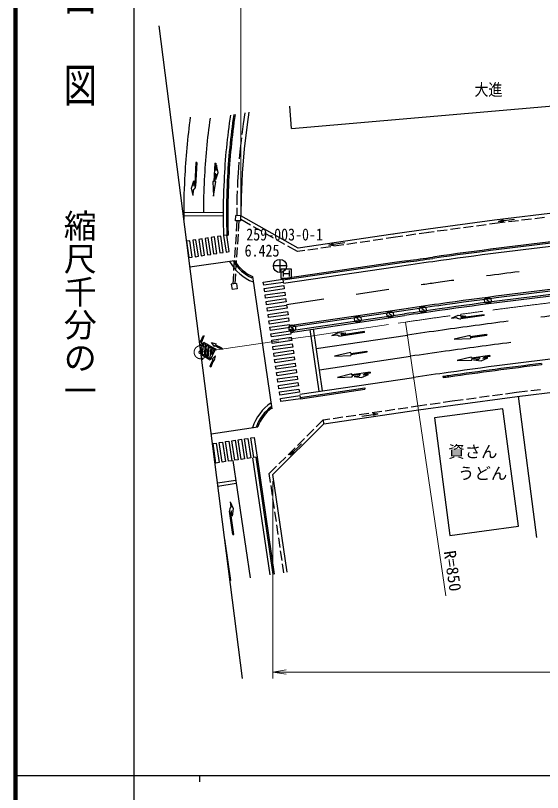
# Model space of a CAD drawing. Units: millimetres, scale not verified. Extents: x 40000 to 680000, y 20000 to 380000.
# Drawn here: x 40000 to 120133, y 202409 to 320463 of the extents above; entities that cross this region are included whole.
import ezdxf
from ezdxf.enums import TextEntityAlignment as Align

# ---------------------------------------------------------------- set-up
doc = ezdxf.new("R2010")
doc.units = ezdxf.units.MM
doc.header["$LTSCALE"] = 1000
doc.header["$PDMODE"] = 32
doc.header["$PDSIZE"] = 500
doc.linetypes.add('CHAIN', pattern=[18.5, 12, -1.5, 3.5, -1.5])
for name, color, linetype, lineweight in [('M-BGD', 7, 'Continuous', 25), ('M-BMK', 2, 'CHAIN', 13), ('M-BMK-OTRS', 5, 'Continuous', 25), ('M-BMK-SRVR', 3, 'Continuous', 25), ('M-STR-HTXT', 7, 'Continuous', 13), ('M-STR-STRC', 7, 'Continuous', 25), ('M-STR-STRD', 7, 'Continuous', 25), ('M-TTL', 2, 'Continuous', 140), ('M-TTL-BAND', 7, 'Continuous', 25)]:
    doc.layers.add(name, color=color, linetype=linetype, lineweight=lineweight)
doc.layers.add('M-OTRS', color=6, linetype='Continuous')
doc.styles.add('@ＭＳ ゴシック', font='')
doc.styles.add('ＭＳ ゴシック', font='')
doc.styles.get('@ＭＳ ゴシック').set_extended_font_data('@MS Gothic')
doc.styles.get('ＭＳ ゴシック').set_extended_font_data('MS Gothic')

# ---------------------------------------------------------------- blocks, each defined once
blk = doc.blocks.new('open_arrow')
at = {"color": 0, "linetype": 'Continuous', "lineweight": -2}
blk.add_lwpolyline([(7.5, 1.25), (0, 0), (7.5, -1.25)], dxfattribs=at)

msp = doc.modelspace()

# ---------------------------------------------------------------- linework, layer by layer
at = {"layer": 'M-BGD'}
for p, q in [((81987, 303293), (142286, 308513)), ((81987, 303293), (81692, 306668)), ((74850, 305663), (74601, 303983)), ((75501, 305759), (75225, 303900)), ((74601, 303983), (74410, 302372)), ((75225, 303900), (74787, 300200)), ((74351, 301875), (74160, 300264)), ((74160, 300264), (74025, 298667)), ((74787, 300200), (74476, 296528)), ((73983, 298169), (73848, 296573)), ((73848, 296573), (73770, 295237)), ((74476, 296528), (74399, 295207)), ((73770, 295237), (73734, 294314)), ((74399, 295207), (74308, 292876)), ((73678, 292891), (73666, 291722)), ((73714, 293815), (73678, 292891)), ((74308, 292876), (74278, 290046)), ((73661, 291222), (73648, 290053)), ((122909, 290601), (112825, 289367)), ((73470, 289255), (73478, 290054)), ((74270, 289246), (73470, 289255)), ((74278, 290046), (73478, 290054)), ((73617, 287700), (73720, 289252)), ((73919, 287720), (74020, 289249)), ((74270, 289246), (74278, 290046)), ((75748, 288618), (74272, 289452)), ((82983, 285127), (74278, 290046)), ((112825, 289367), (102756, 288014)), ((115904, 289496), (113469, 289186)), ((113469, 289186), (114189, 289467)), ((116467, 289289), (114978, 289106)), ((118452, 289532), (116964, 289349)), ((120438, 289775), (118949, 289593)), ((72086, 289194), (72090, 288961)), ((72286, 289196), (72290, 288964)), ((77489, 287635), (76183, 288372)), ((107612, 288141), (106126, 287942)), ((109594, 288408), (108108, 288208)), ((111577, 288674), (110090, 288474)), ((112894, 288851), (112072, 288741)), ((114482, 289046), (112888, 288850)), ((114236, 289095), (113469, 289186)), ((72139, 287095), (72338, 287102)), ((73485, 285704), (73584, 287201)), ((73787, 285725), (73886, 287222)), ((79230, 286651), (77924, 287389)), ((97360, 287238), (82983, 285127)), ((102756, 288014), (97360, 287238)), ((97360, 287238), (97370, 287173)), ((98895, 286933), (97434, 286723)), ((100875, 287218), (99390, 287004)), ((102830, 287499), (101370, 287289)), ((103648, 287609), (102826, 287498)), ((105630, 287875), (104143, 287675)), ((80971, 285667), (79666, 286405)), ((90087, 285926), (87661, 285548)), ((87661, 285548), (88373, 285848)), ((91891, 285909), (90406, 285692)), ((93869, 286200), (92385, 285982)), ((95848, 286490), (94364, 286272)), ((97436, 286723), (96343, 286563)), ((73353, 283708), (73452, 285205)), ((73655, 283729), (73754, 285226)), ((82882, 284587), (81407, 285421)), ((83975, 284747), (82882, 284587)), ((85954, 285038), (84470, 284820)), ((87933, 285328), (86449, 285111)), ((88431, 285478), (87661, 285548)), ((89912, 285619), (88428, 285401)), ((73311, 283200), (73141, 283095)), ((73222, 281713), (73320, 283210)), ((73524, 281734), (73622, 283230)), ((97985, 282984), (80639, 280437)), ((98014, 282786), (80668, 280239)), ((73086, 279662), (73189, 281214)), ((73390, 279706), (73491, 281235)), ((80410, 281997), (81910, 281998)), ((80411, 280497), (80410, 281997)), ((80710, 281698), (80711, 280798)), ((80711, 281248), (81611, 281248)), ((81610, 281698), (81611, 280798)), ((81910, 281998), (81911, 280498)), ((76038, 280791), (75955, 280609)), ((81911, 280498), (80411, 280497)), ((80639, 280437), (80668, 280239)), ((73597, 279737), (72806, 279621)), ((72806, 279621), (72922, 278829)), ((73714, 278945), (72922, 278829)), ((73597, 279737), (73714, 278945)), ((111692, 277487), (111660, 277370)), ((111817, 277535), (111692, 277487)), ((111897, 277526), (111817, 277535)), ((111975, 277498), (111897, 277526)), ((112010, 277454), (111975, 277498)), ((81213, 276529), (81213, 276529)), ((111591, 276894), (111557, 276958)), ((111704, 276822), (111591, 276894)), ((111660, 277370), (111689, 277266)), ((111689, 277266), (111952, 277078)), ((111843, 276808), (111704, 276822)), ((111949, 276858), (111843, 276808)), ((111981, 276975), (111949, 276858)), ((111952, 277078), (111981, 276975)), ((96845, 275388), (96813, 275271)), ((96813, 275271), (96843, 275167)), ((96843, 275167), (97105, 274980)), ((96971, 275436), (96845, 275388)), ((97050, 275428), (96971, 275436)), ((97128, 275399), (97050, 275428)), ((97163, 275356), (97128, 275399)), ((101720, 275542), (101686, 275606)), ((101833, 275470), (101720, 275542)), ((101821, 276135), (101788, 276017)), ((101788, 276017), (101818, 275914)), ((101818, 275914), (102080, 275726)), ((101946, 276182), (101821, 276135)), ((101972, 275456), (101833, 275470)), ((102026, 276174), (101946, 276182)), ((102078, 275505), (101972, 275456)), ((102103, 276146), (102026, 276174)), ((102110, 275623), (102078, 275505)), ((102080, 275726), (102110, 275623)), ((102139, 276102), (102103, 276146)), ((91835, 274080), (91801, 274143)), ((91948, 274008), (91835, 274080)), ((91936, 274672), (91903, 274555)), ((91903, 274555), (91933, 274451)), ((91933, 274451), (92195, 274264)), ((92061, 274720), (91936, 274672)), ((92087, 273993), (91948, 274008)), ((92141, 274712), (92061, 274720)), ((92193, 274043), (92087, 273993)), ((92218, 274684), (92141, 274712)), ((92225, 274160), (92193, 274043)), ((92195, 274264), (92225, 274160)), ((92254, 274640), (92218, 274684)), ((96744, 274795), (96710, 274859)), ((96857, 274724), (96744, 274795)), ((96997, 274709), (96857, 274724)), ((97102, 274759), (96997, 274709)), ((97134, 274876), (97102, 274759)), ((97105, 274980), (97134, 274876)), ((81863, 272718), (81829, 272782)), ((81976, 272646), (81863, 272718)), ((81963, 273311), (81931, 273194)), ((81931, 273194), (81961, 273090)), ((81961, 273090), (82223, 272902)), ((82089, 273358), (81963, 273311)), ((82169, 273350), (82089, 273358)), ((82246, 273322), (82169, 273350)), ((82253, 272799), (82221, 272682)), ((82223, 272902), (82253, 272799)), ((82282, 273278), (82246, 273322)), ((82115, 272632), (81976, 272646)), ((82221, 272682), (82115, 272632)), ((119960, 267587), (119984, 267389)), ((104984, 265605), (105013, 265407)), ((83283, 262431), (93110, 263873)), ((83312, 262233), (93139, 263675)), ((93110, 263873), (93139, 263675)), ((116183, 263211), (117845, 263415)), ((116263, 262586), (126031, 263783)), ((118341, 263475), (119830, 263658)), ((83283, 262431), (83312, 262233)), ((106424, 261899), (108082, 262122)), ((106511, 261275), (116263, 262586)), ((108578, 262189), (110065, 262389)), ((110560, 262455), (112047, 262655)), ((112542, 262722), (114029, 262921)), ((114524, 262988), (116183, 263211)), ((116456, 262614), (119218, 241152)), ((78973, 260829), (78854, 260989)), ((98197, 260708), (99681, 260926)), ((100175, 260999), (101191, 261148)), ((101191, 261148), (102570, 261346)), ((101282, 260525), (106511, 261275)), ((103065, 261417), (104550, 261630)), ((105045, 261701), (106424, 261899)), ((86905, 258414), (101282, 260525)), ((90281, 259546), (91765, 259764)), ((92260, 259837), (93744, 260055)), ((92688, 259605), (95117, 259958)), ((94239, 260127), (95723, 260345)), ((94348, 260036), (95117, 259958)), ((95117, 259958), (94402, 259665)), ((96218, 260418), (97702, 260636)), ((114123, 260681), (103715, 259311)), ((116470, 242849), (114123, 260681)), ((85706, 257956), (86792, 259034)), ((86792, 259034), (87808, 259183)), ((86905, 258414), (86814, 259037)), ((88303, 259256), (89787, 259474)), ((103715, 259311), (106062, 241479)), ((76824, 257939), (76636, 258007)), ((79142, 250705), (86905, 258414)), ((84287, 256547), (85352, 257604)), ((82868, 255138), (83932, 256195)), ((83500, 255382), (81734, 253677)), ((81449, 253729), (82513, 254786)), ((81734, 253677), (82144, 254332)), ((82404, 254063), (81734, 253677)), ((76530, 253353), (76728, 253382)), ((76530, 253353), (79145, 235544)), ((76728, 253382), (79343, 235573)), ((80030, 252319), (81094, 253376)), ((78589, 250889), (79675, 251967)), ((78790, 249522), (78589, 250889)), ((81322, 235863), (79142, 250705)), ((79081, 247543), (78863, 249027)), ((79371, 245565), (79153, 247049)), ((79662, 243586), (79444, 245070)), ((79953, 241607), (79735, 243091)), ((106062, 241479), (116470, 242849)), ((80243, 239628), (80025, 241112)), ((80534, 237650), (80316, 239134)), ((80807, 235788), (80607, 237155))]:
    msp.add_line(p, q, dxfattribs=at)
for centre in [(111818, 277152), (101947, 275800), (96972, 275054), (92062, 274338), (82090, 272976)]:
    msp.add_circle(centre, 500, dxfattribs=at)
for centre, radius, start, end in [((171965, 290657), 99872, 171.49979, 177.30648), ((171965, 290657), 99672, 171.46495, 177.30648), ((165577, 290488), 93500, 177.03767, 180.79334), ((165577, 290488), 93300, 177.03767, 180.79334), ((165577, 290496), 93500, 180.94122, 182.08486), ((165577, 290496), 93300, 180.94122, 182.08485), ((222849, -566398), 858500, 96.64519, 97.99331), ((222858, -566598), 858500, 96.64519, 97.99331), ((50770, 645169), 365230, 277.67799, 278.29596), ((50779, 644969), 365230, 277.67799, 278.29596), ((78668, 286515), 6500, 211.74755, 245.32568), ((78668, 286515), 6300, 211.74755, 245.32568), ((222827, -567098), 859200, 98.24927, 98.35469), ((222827, -567098), 859000, 98.24936, 98.35469), ((82261, 272893), 250, 100.43706, 276.27023), ((222832, -567097), 841000, 97.02613, 97.99331), ((222832, -567097), 840800, 97.02613, 97.99331), ((222827, -567098), 841000, 97.99292, 98.0549), ((222827, -567098), 840800, 97.99292, 98.05483), ((82743, 255782), 6500, 126.75449, 159.97437), ((82743, 255782), 6300, 126.79054, 159.91555)]:
    msp.add_arc(centre, radius, start, end, dxfattribs=at)
at = {"layer": 'M-BMK'}
for p, q in [((84844, 271756), (99321, 273881)), ((68160, 269306), (84844, 271756))]:
    msp.add_line(p, q, dxfattribs=at)
msp.add_circle((68160, 269306), 1000, dxfattribs=at)
for start, end in [(96.64286, 97.99098), (97.99098, 98.35276)]:
    msp.add_arc((222798, -567102), 850000, start, end, dxfattribs=at)
at = {"layer": 'M-BMK-OTRS'}
for p, q in [((68160, 269306), (61825, 318904)), ((74495, 219715), (68160, 269306))]:
    msp.add_line(p, q, dxfattribs=at)
at = {"layer": 'M-BMK-SRVR'}
for p, q in [((80211, 283409), (80211, 281409)), ((81211, 282409), (79211, 282409))]:
    msp.add_line(p, q, dxfattribs=at)
msp.add_circle((80211, 282409), 1000, dxfattribs=at)
at = {"layer": 'M-OTRS'}
msp.add_point((68160, 269306), dxfattribs=at)
at = {"layer": 'M-STR-HTXT'}
for p, q in [((74278, 291046), (74278, 340789)), ((99321, 273881), (105428, 232287)), ((79142, 249705), (79142, 219705)), ((79142, 220705), (298561, 220705))]:
    msp.add_line(p, q, dxfattribs=at)
at = {"layer": 'M-STR-STRC'}
for p, q in [((67423, 298122), (67260, 294890)), ((67573, 298114), (67391, 294519)), ((67573, 298114), (67423, 298122)), ((70286, 298036), (70145, 295239)), ((70286, 298036), (70436, 298028)), ((70436, 298028), (70399, 297294)), ((70570, 297721), (70530, 296922)), ((70815, 296607), (70570, 297721)), ((70359, 296513), (70295, 295232)), ((70399, 297294), (70398, 297279)), ((70460, 295524), (70815, 296607)), ((70460, 295524), (70500, 296323)), ((66777, 294249), (67132, 295333)), ((67132, 295333), (67091, 294534)), ((69995, 295247), (70109, 293038)), ((70145, 295239), (69995, 295247)), ((70109, 293038), (70444, 295224)), ((70295, 295232), (70444, 295224)), ((67021, 293135), (66777, 294249)), ((67021, 293135), (67061, 293934)), ((71576, 290522), (65576, 290492)), ((71578, 290022), (65578, 289992)), ((71586, 289187), (71590, 288952)), ((73311, 283202), (66513, 282204)), ((98086, 282291), (80741, 279745)), ((76039, 280791), (78992, 260678)), ((96756, 278811), (91809, 278085)), ((86861, 277358), (81213, 276529)), ((99031, 275860), (81685, 273313)), ((81830, 272324), (99176, 274871)), ((106286, 274480), (107336, 274926)), ((106286, 274480), (107079, 274588)), ((107336, 274926), (108466, 274777)), ((108466, 274777), (107674, 274669)), ((111281, 274859), (107714, 274372)), ((111261, 275008), (108055, 274570)), ((111281, 274859), (111261, 275008)), ((86179, 263361), (84799, 272760)), ((86673, 263434), (85293, 272833)), ((68571, 271854), (68710, 271799)), ((85729, 269865), (99611, 271903)), ((88077, 271855), (89121, 272311)), ((88077, 271855), (88868, 271971)), ((89121, 272311), (90253, 272174)), ((90253, 272174), (89462, 272058)), ((93067, 272284), (89505, 271761)), ((93045, 272432), (89844, 271962)), ((93067, 272284), (93045, 272432)), ((109129, 271856), (106683, 271295)), ((109150, 271707), (109129, 271856)), ((109150, 271707), (111627, 272045)), ((109170, 271558), (111647, 271897)), ((109170, 271558), (109190, 271410)), ((111627, 272045), (111647, 271897)), ((67979, 270882), (67967, 270819)), ((67979, 270882), (68104, 270811)), ((68028, 270339), (68371, 270659)), ((68234, 270737), (68365, 270663)), ((68365, 270663), (68371, 270659)), ((68737, 268821), (68895, 270498)), ((68878, 268726), (69035, 270382)), ((70264, 270195), (69798, 270757)), ((69798, 270757), (70516, 270569)), ((70432, 270444), (70516, 270569)), ((106683, 271295), (109190, 271410)), ((68306, 269047), (68383, 269865)), ((68449, 268961), (68575, 270299)), ((69165, 268566), (69322, 270232)), ((69305, 268460), (69463, 270127)), ((69608, 268480), (69750, 269977)), ((69802, 268933), (69892, 269892)), ((70264, 270195), (70348, 270320)), ((71427, 269746), (71491, 269881)), ((90943, 269272), (88502, 268686)), ((90965, 269124), (90943, 269272)), ((90965, 269124), (93438, 269487)), ((90986, 268975), (93460, 269338)), ((93438, 269487), (93460, 269338)), ((68271, 268438), (68488, 268177)), ((68488, 268177), (68298, 268227)), ((70421, 268753), (69886, 268252)), ((69892, 268249), (69886, 268252)), ((70022, 268174), (69892, 268249)), ((70277, 268029), (70153, 268100)), ((70277, 268029), (70421, 268753)), ((70283, 268026), (70277, 268029)), ((86201, 266649), (100083, 268687)), ((88502, 268686), (91008, 268827)), ((90986, 268975), (91008, 268827)), ((109310, 268558), (107161, 268038)), ((107161, 268038), (109371, 268113)), ((109331, 268410), (109310, 268558)), ((112105, 268789), (109331, 268410)), ((110622, 268435), (109351, 268261)), ((109351, 268261), (109371, 268113)), ((109669, 268153), (110461, 268261)), ((109669, 268153), (110799, 268005)), ((110799, 268005), (111848, 268451)), ((111848, 268451), (111056, 268343)), ((111397, 268541), (111382, 268538)), ((112125, 268640), (111397, 268541)), ((112105, 268789), (112125, 268640)), ((69686, 267057), (69546, 267112)), ((91118, 266014), (88974, 265472)), ((91140, 265866), (91118, 266014)), ((93910, 266273), (91140, 265866)), ((92431, 265904), (91162, 265717)), ((91162, 265717), (91183, 265569)), ((91480, 265613), (92272, 265729)), ((92612, 265476), (93657, 265932)), ((93657, 265932), (92865, 265816)), ((93204, 266017), (93189, 266015)), ((93932, 266124), (93204, 266017)), ((93910, 266273), (93932, 266124)), ((83210, 262925), (100556, 265472)), ((88974, 265472), (91183, 265569)), ((91480, 265613), (92612, 265476)), ((69744, 256905), (76823, 257945)), ((73067, 252845), (75683, 235035)), ((76036, 253281), (78651, 235471)), ((70695, 249464), (73503, 249877)), ((70758, 248968), (73576, 249382)), ((72639, 246582), (73095, 245537)), ((72639, 246582), (72755, 245791)), ((73068, 241592), (72545, 245153)), ((73217, 241613), (72746, 244814)), ((72958, 244406), (72842, 245197)), ((73095, 245537), (72958, 244406)), ((71786, 240920), (72714, 234599)), ((73068, 241592), (73217, 241613))]:
    msp.add_line(p, q, dxfattribs=at)
for points in [[(71565, 284458), (71199, 286954), (70705, 286879), (71071, 284384)], [(72505, 284600), (72139, 287095), (71645, 287021), (72011, 284525)], [(66866, 283752), (66500, 286247), (66006, 286172), (66372, 283677)], [(67806, 283893), (67440, 286388), (66945, 286314), (67312, 283819)], [(68746, 284034), (68380, 286530), (67885, 286455), (68252, 283960)], [(69686, 284176), (69320, 286671), (68825, 286597), (69191, 284101)], [(70626, 284317), (70259, 286812), (69765, 286738), (70131, 284243)], [(77675, 279970), (80644, 280406), (80716, 279911), (77748, 279475)], [(77820, 278988), (80788, 279424), (80860, 278929), (77892, 278493)], [(77964, 278006), (80932, 278441), (81005, 277947), (78037, 277511)], [(78108, 277024), (81076, 277459), (81149, 276965), (78181, 276529)], [(78252, 276042), (81220, 276477), (81293, 275983), (78325, 275547)], [(78396, 275059), (81365, 275495), (81437, 275001), (78469, 274565)], [(78541, 274077), (81509, 274513), (81581, 274019), (78613, 273583)], [(78685, 273095), (81653, 273531), (81726, 273037), (78758, 272601)], [(78829, 272113), (81797, 272549), (81870, 272054), (78902, 271619)], [(78973, 271131), (81941, 271567), (82014, 271072), (79046, 270637)], [(79118, 270149), (82086, 270585), (82158, 270090), (79190, 269655)], [(79262, 269167), (82230, 269603), (82303, 269108), (79334, 268672)], [(79406, 268185), (82374, 268621), (82447, 268126), (79479, 267690)], [(79550, 267203), (82518, 267639), (82591, 267144), (79623, 266708)], [(79694, 266221), (82662, 266657), (82735, 266162), (79767, 265726)], [(79839, 265239), (82807, 265675), (82879, 265180), (79911, 264744)], [(79983, 264257), (82951, 264693), (83024, 264198), (80055, 263762)], [(80127, 263275), (83095, 263711), (83168, 263216), (80200, 262780)], [(80271, 262293), (83239, 262729), (83312, 262234), (80344, 261798)], [(75331, 256209), (75767, 253241), (75272, 253169), (74836, 256137)], [(76292, 256351), (76728, 253382), (76233, 253310), (75798, 256278)], [(70525, 255504), (70960, 252536), (70466, 252463), (70030, 255431)], [(71486, 255645), (71922, 252677), (71427, 252604), (70991, 255572)], [(72447, 255786), (72883, 252818), (72388, 252745), (71952, 255713)], [(73408, 255927), (73844, 252959), (73349, 252886), (72914, 255855)], [(74370, 256068), (74805, 253100), (74311, 253027), (73875, 255996)]]:
    msp.add_lwpolyline(points, close=True, dxfattribs=at)
for centre, radius, start, end in [((168969, 290798), 103372, 172.08655, 177.30648), ((171965, 290657), 103372, 172.08655, 177.30648), ((171965, 290657), 100372, 171.58623, 177.30648), ((71228, 297008), 1000, 209.6922, 223.27203), ((70898, 297261), 500, 176.2465, 222.69159), ((165577, 290488), 100000, 177.03767, 180.57336), ((165577, 290488), 97000, 177.03757, 179.98877), ((165577, 290488), 94000, 177.03767, 180.79334), ((66406, 294690), 1000, 310.94696, 350.14193), ((66760, 294908), 500, 311.5274, 357.97249), ((165577, 290496), 94000, 180.94122, 182.1317), ((222832, -567097), 858500, 96.64519, 97.99331), ((78668, 286515), 7000, 209.2764, 248.98313), ((222827, -567098), 858500, 97.99292, 98.35469), ((222832, -567097), 855250, 97.13714, 97.47211), ((222827, -567098), 855250, 97.99292, 98.14167), ((222832, -567097), 855250, 97.80708, 97.99331), ((222832, -567097), 852000, 96.64519, 97.99331), ((222832, -567097), 851000, 96.64519, 97.99331), ((222827, -567098), 852000, 97.99292, 98.35469), ((222827, -567098), 851000, 97.99292, 98.35469), ((222832, -567097), 848000, 96.64519, 96.97407), ((222832, -567097), 848000, 97.3119, 97.99331), ((107700, 275372), 1000, 231.61446, 270.80943), ((107980, 275064), 500, 232.1949, 278.63999), ((56849, 276477), 12600, 333.27937, 338.47594), ((56849, 276477), 12750, 333.24473, 338.47594), ((89481, 272761), 1000, 232.18891, 271.38387), ((89764, 272456), 500, 232.76934, 279.21443), ((222827, -567098), 848000, 97.99292, 98.35469), ((56578, 275692), 13000, 332.51715, 338.11093), ((56578, 275692), 13150, 335.83746, 337.29929), ((76041, 281534), 13000, 235.30299, 244.5333), ((76041, 281534), 13150, 236.11464, 237.08243), ((76041, 281534), 13150, 237.81699, 239.27215), ((76750, 281056), 12350, 239.23251, 244.80031), ((222832, -567097), 844750, 97.3119, 97.99331), ((56578, 275692), 13150, 331.58633, 333.90231), ((76041, 281534), 13150, 239.99315, 241.42293), ((81654, 263202), 13000, 149.49614, 157.94122), ((81654, 263202), 13150, 150.88258, 154.36779), ((76041, 281534), 13150, 242.13206, 243.82459), ((81654, 263202), 13150, 150.22325, 150.88258), ((76750, 281056), 12500, 239.19348, 244.80031), ((222827, -567098), 844750, 97.99292, 98.35469), ((62280, 257348), 13150, 62.73113, 63.30796), ((62280, 257348), 13000, 55.69727, 62.86133), ((62280, 257348), 13150, 60.60189, 62.02508), ((62280, 257348), 13150, 58.43678, 59.88441), ((62280, 257348), 13150, 56.50074, 57.70624), ((81654, 263202), 13150, 156.35017, 157.12543), ((81407, 262434), 12750, 153.24473, 158.47594), ((81407, 262434), 12600, 153.27937, 158.47594), ((222832, -567097), 841500, 96.64519, 97.99331), ((111270, 267673), 1000, 130.3597, 143.93953), ((111457, 268044), 500, 96.914, 143.35909), ((93086, 265148), 1000, 130.93415, 144.51398), ((93270, 265522), 500, 97.48845, 143.93354), ((222827, -567098), 841500, 97.99292, 98.35469), ((82743, 255782), 7000, 123.73058, 162.97549), ((73545, 245178), 1000, 142.19113, 181.3861), ((73240, 244895), 500, 142.77157, 189.21666)]:
    msp.add_arc(centre, radius, start, end, dxfattribs=at)
at = {"layer": 'M-STR-STRD'}
for p, q in [((99067, 275613), (82216, 273139)), ((82289, 272644), (99139, 275118))]:
    msp.add_line(p, q, dxfattribs=at)
for centre, radius, start, end in [((222832, -567097), 851750, 96.64519, 97.99331), ((222832, -567097), 851250, 96.64038, 97.99331), ((222827, -567098), 851750, 97.99292, 98.35469), ((222827, -567098), 851250, 97.99292, 98.35469), ((82261, 272893), 250, 100.43706, 276.27023)]:
    msp.add_arc(centre, radius, start, end, dxfattribs=at)
at = {"layer": 'M-TTL'}
msp.add_line((40000, 380000), (40000, 20000), dxfattribs=at)
at = {"layer": 'M-TTL-BAND'}
for p, q in [((58000, 370000), (58000, 20000)), ((40000, 205000), (579000, 205000)), ((68000, 205000), (68000, 204000))]:
    msp.add_line(p, q, dxfattribs=at)

# ---------------------------------------------------------------- block references
at = {"layer": 'M-STR-HTXT', "xscale": 267, "yscale": 267}
msp.add_blockref('open_arrow', (79142, 220705), dxfattribs=at)

# ---------------------------------------------------------------- texts
at = {"layer": 'M-BGD', "style": 'ＭＳ ゴシック', "width": 0.85}
msp.add_text('大進', height=1833, dxfattribs=at).set_placement((111915, 309198), align=Align.MIDDLE_CENTER)
at = {"layer": 'M-BGD', "style": 'ＭＳ ゴシック'}
for s, p in [('資さん', (105792, 252738)), ('うどん', (107284, 249435))]:
    msp.add_text(s, height=1833, dxfattribs=at).set_placement(p, align=Align.BOTTOM_LEFT)
at = {"layer": 'M-BMK-SRVR', "style": 'ＭＳ ゴシック', "width": 0.85}
for s, p in [('259-003-0-1', (80915, 287198)), ('6.425', (77485, 284755))]:
    msp.add_text(s, height=1833, dxfattribs=at).set_placement(p, align=Align.MIDDLE_CENTER)
at = {"layer": 'M-STR-HTXT', "style": 'ＭＳ ゴシック'}
msp.add_text('R=850', height=1833, rotation=278.353, dxfattribs=at).set_placement((106473, 236072), align=Align.MIDDLE_CENTER)
at = {"layer": 'M-TTL-BAND', "style": '@ＭＳ ゴシック', "width": 1.4}
msp.add_text('平  面  図', height=3666, rotation=270, dxfattribs=at).set_placement((49777, 306475), align=Align.MIDDLE_RIGHT)
at = {"layer": 'M-TTL-BAND', "style": '@ＭＳ ゴシック'}
msp.add_text('縮尺千分の一', height=3666, rotation=270, dxfattribs=at).set_placement((49777, 261030), align=Align.MIDDLE_RIGHT)

doc.saveas('drawing.dxf')
